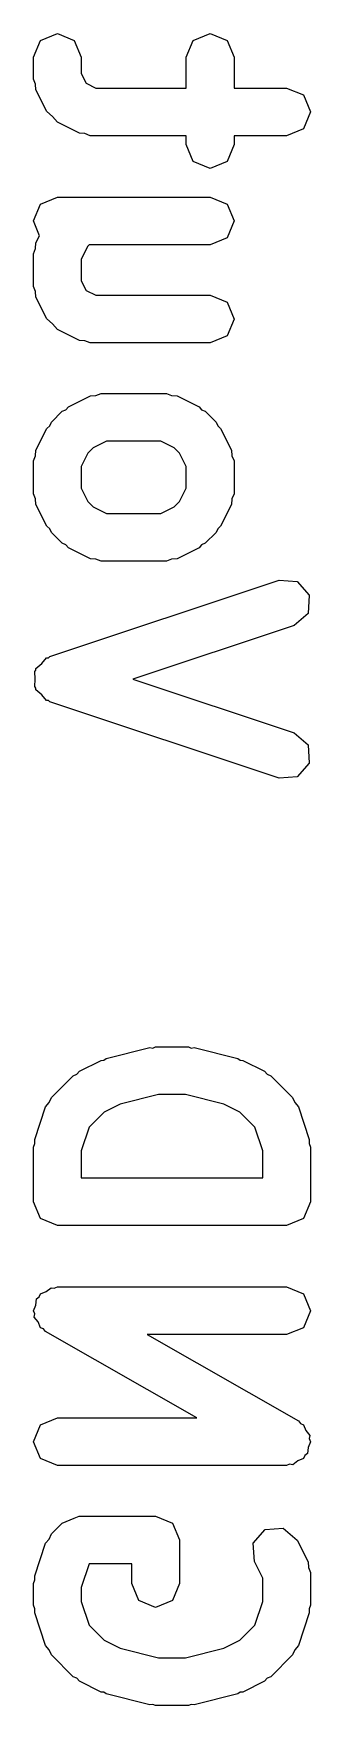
# Model space of a CAD drawing. Extents: x 83 to 117, y -103.5 to -70.8.
# Drawn here: x 83.366 to 84.091, y -96.722 to -92.343 of the extents above; entities that cross this region are included whole.
import ezdxf

# ---------------------------------------------------------------- set-up
doc = ezdxf.new("R2010")
doc.units = 0
doc.layers.add('BLACK', color=7, linetype='CONTINUOUS')

msp = doc.modelspace()

# ---------------------------------------------------------------- linework, layer by layer
at = {"layer": 'BLACK', "linetype": 'CONTINUOUS'}
for p, q in [((83.3844, -92.3615), (83.4286, -92.3432)), ((83.4286, -92.3432), (83.4728, -92.3615)), ((83.7844, -92.3615), (83.8286, -92.3432)), ((83.8286, -92.3432), (83.8728, -92.3615)), ((83.3661, -92.4057), (83.3844, -92.3615)), ((83.4728, -92.3615), (83.4911, -92.4057)), ((83.7661, -92.4057), (83.7844, -92.3615)), ((83.8728, -92.3615), (83.8911, -92.4057)), ((83.3661, -92.4629), (83.3661, -92.4057)), ((83.4911, -92.4057), (83.4911, -92.4481)), ((83.7661, -92.4861), (83.7661, -92.4057)), ((83.8911, -92.4057), (83.8911, -92.4861)), ((83.3716, -92.4763), (83.3661, -92.4629)), ((83.3727, -92.4908), (83.3716, -92.4763)), ((83.4012, -92.548), (83.3727, -92.4908)), ((83.4911, -92.4481), (83.5037, -92.4734)), ((83.5037, -92.4734), (83.529, -92.4861)), ((83.529, -92.4861), (83.7661, -92.4861)), ((83.8911, -92.4861), (84.0286, -92.4861)), ((84.0286, -92.4861), (84.0728, -92.5044)), ((84.0728, -92.5044), (84.0911, -92.5486)), ((83.4162, -92.5609), (83.4012, -92.548)), ((83.4292, -92.5759), (83.4162, -92.5609)), ((83.4863, -92.6045), (83.4292, -92.5759)), ((84.0911, -92.5486), (84.0728, -92.5928)), ((83.5008, -92.6055), (83.4863, -92.6045)), ((83.5143, -92.6111), (83.5008, -92.6055)), ((83.7661, -92.6111), (83.5143, -92.6111)), ((83.7661, -92.6343), (83.7661, -92.6111)), ((84.0286, -92.6111), (83.8911, -92.6111)), ((83.8911, -92.6111), (83.8911, -92.6343)), ((84.0728, -92.5928), (84.0286, -92.6111)), ((83.7844, -92.6785), (83.7661, -92.6343)), ((83.8911, -92.6343), (83.8728, -92.6785)), ((83.8286, -92.6968), (83.7844, -92.6785)), ((83.8728, -92.6785), (83.8286, -92.6968)), ((83.3661, -92.8343), (83.3844, -92.7901)), ((83.3844, -92.7901), (83.4286, -92.7718)), ((83.4286, -92.7718), (83.8286, -92.7718)), ((83.8286, -92.7718), (83.8728, -92.7901)), ((83.8728, -92.7901), (83.8911, -92.8343)), ((83.3821, -92.8731), (83.3661, -92.8343)), ((83.8911, -92.8343), (83.8728, -92.8785)), ((83.3727, -92.892), (83.3821, -92.8731)), ((83.8728, -92.8785), (83.8286, -92.8968)), ((83.3661, -92.92), (83.3716, -92.9066)), ((83.3661, -93.0057), (83.3661, -92.92)), ((83.3716, -92.9066), (83.3727, -92.892)), ((83.5085, -92.8999), (83.4911, -92.9348)), ((83.5116, -92.8968), (83.5085, -92.8999)), ((83.8286, -92.8968), (83.5116, -92.8968)), ((83.4911, -92.9348), (83.4911, -92.991)), ((83.3716, -93.0192), (83.3661, -93.0057)), ((83.4911, -92.991), (83.5037, -93.0163)), ((83.5037, -93.0163), (83.529, -93.0289)), ((83.3727, -93.0337), (83.3716, -93.0192)), ((83.4012, -93.0908), (83.3727, -93.0337)), ((83.529, -93.0289), (83.8286, -93.0289)), ((83.8286, -93.0289), (83.8728, -93.0472)), ((83.8728, -93.0472), (83.8911, -93.0914)), ((83.4162, -93.1038), (83.4012, -93.0908)), ((83.4292, -93.1188), (83.4162, -93.1038)), ((83.8911, -93.0914), (83.8728, -93.1356)), ((83.4863, -93.1473), (83.4292, -93.1188)), ((83.5008, -93.1484), (83.4863, -93.1473)), ((83.8728, -93.1356), (83.8286, -93.1539)), ((83.5143, -93.1539), (83.5008, -93.1484)), ((83.8286, -93.1539), (83.5143, -93.1539)), ((83.451, -93.329), (83.4578, -93.3212)), ((83.4578, -93.3212), (83.5149, -93.2927)), ((83.5149, -93.2927), (83.5294, -93.2916)), ((83.5294, -93.2916), (83.5429, -93.2861)), ((83.5429, -93.2861), (83.7143, -93.2861)), ((83.7143, -93.2861), (83.7277, -93.2916)), ((83.7277, -93.2916), (83.7422, -93.2927)), ((83.7422, -93.2927), (83.7994, -93.3212)), ((83.7994, -93.3212), (83.8061, -93.329)), ((83.409, -93.371), (83.4129, -93.3615)), ((83.4129, -93.3615), (83.4415, -93.3329)), ((83.4415, -93.3329), (83.451, -93.329)), ((83.8061, -93.329), (83.8156, -93.3329)), ((83.8156, -93.3329), (83.8442, -93.3615)), ((83.8442, -93.3615), (83.8481, -93.371)), ((83.3727, -93.4349), (83.4012, -93.3778)), ((83.4012, -93.3778), (83.409, -93.371)), ((83.8481, -93.371), (83.8559, -93.3778)), ((83.8559, -93.3778), (83.8845, -93.4349)), ((83.3661, -93.4629), (83.3716, -93.4494)), ((83.3716, -93.4494), (83.3727, -93.4349)), ((83.5085, -93.4427), (83.4911, -93.4776)), ((83.5227, -93.4285), (83.5085, -93.4427)), ((83.5576, -93.4111), (83.5227, -93.4285)), ((83.6995, -93.4111), (83.5576, -93.4111)), ((83.7344, -93.4285), (83.6995, -93.4111)), ((83.7486, -93.4427), (83.7344, -93.4285)), ((83.7661, -93.4776), (83.7486, -93.4427)), ((83.8845, -93.4349), (83.8855, -93.4494)), ((83.8855, -93.4494), (83.8911, -93.4629)), ((83.3661, -93.5486), (83.3661, -93.4629)), ((83.4911, -93.4776), (83.4911, -93.5338)), ((83.7661, -93.5338), (83.7661, -93.4776)), ((83.8911, -93.4629), (83.8911, -93.5486)), ((83.4911, -93.5338), (83.5085, -93.5687)), ((83.7486, -93.5687), (83.7661, -93.5338)), ((83.3716, -93.562), (83.3661, -93.5486)), ((83.3727, -93.5765), (83.3716, -93.562)), ((83.4012, -93.6337), (83.3727, -93.5765)), ((83.5085, -93.5687), (83.5227, -93.5829)), ((83.5227, -93.5829), (83.5576, -93.6004)), ((83.6995, -93.6004), (83.7344, -93.5829)), ((83.7344, -93.5829), (83.7486, -93.5687)), ((83.8845, -93.5765), (83.8559, -93.6337)), ((83.8855, -93.562), (83.8845, -93.5765)), ((83.8911, -93.5486), (83.8855, -93.562)), ((83.5576, -93.6004), (83.6995, -93.6004)), ((83.409, -93.6404), (83.4012, -93.6337)), ((83.4129, -93.6499), (83.409, -93.6404)), ((83.4415, -93.6785), (83.4129, -93.6499)), ((83.8442, -93.6499), (83.8156, -93.6785)), ((83.8481, -93.6404), (83.8442, -93.6499)), ((83.8559, -93.6337), (83.8481, -93.6404)), ((83.451, -93.6824), (83.4415, -93.6785)), ((83.4578, -93.6902), (83.451, -93.6824)), ((83.5149, -93.7188), (83.4578, -93.6902)), ((83.7994, -93.6902), (83.7422, -93.7188)), ((83.8061, -93.6824), (83.7994, -93.6902)), ((83.8156, -93.6785), (83.8061, -93.6824)), ((83.5294, -93.7198), (83.5149, -93.7188)), ((83.5429, -93.7254), (83.5294, -93.7198)), ((83.7143, -93.7254), (83.5429, -93.7254)), ((83.7277, -93.7198), (83.7143, -93.7254)), ((83.7422, -93.7188), (83.7277, -93.7198)), ((83.4088, -93.975), (84.0088, -93.775)), ((84.0088, -93.775), (84.0565, -93.7784)), ((84.0565, -93.7784), (84.0879, -93.8145)), ((84.0879, -93.8145), (84.0845, -93.8622)), ((84.0845, -93.8622), (84.0483, -93.8936)), ((84.0483, -93.8936), (83.6262, -94.0343)), ((83.3876, -93.9934), (83.4006, -93.9784)), ((83.4006, -93.9784), (83.4053, -93.9781)), ((83.4053, -93.9781), (83.4088, -93.975)), ((83.3693, -94.0145), (83.3723, -94.011)), ((83.3707, -94.0343), (83.3693, -94.0145)), ((83.3723, -94.011), (83.3727, -94.0063)), ((83.3727, -94.0063), (83.3876, -93.9934)), ((83.3693, -94.054), (83.3707, -94.0343)), ((83.3723, -94.0576), (83.3693, -94.054)), ((83.3727, -94.0622), (83.3723, -94.0576)), ((83.3876, -94.0752), (83.3727, -94.0622)), ((83.6262, -94.0343), (84.0483, -94.175)), ((83.4006, -94.0902), (83.3876, -94.0752)), ((83.4053, -94.0905), (83.4006, -94.0902)), ((83.4088, -94.0936), (83.4053, -94.0905)), ((84.0088, -94.2936), (83.4088, -94.0936)), ((84.0483, -94.175), (84.0845, -94.2063)), ((84.0845, -94.2063), (84.0879, -94.254)), ((84.0879, -94.254), (84.0565, -94.2902)), ((84.0565, -94.2902), (84.0088, -94.2936)), ((83.5506, -95.0322), (83.5563, -95.0279)), ((83.5563, -95.0279), (83.6706, -94.9994)), ((83.6706, -94.9994), (83.6784, -95.0005)), ((83.6784, -95.0005), (83.6857, -94.9975)), ((83.6857, -94.9975), (83.7714, -94.9975)), ((83.7714, -94.9975), (83.7787, -95.0005)), ((83.7787, -95.0005), (83.7866, -94.9994)), ((83.7866, -94.9994), (83.9009, -95.0279)), ((83.9009, -95.0279), (83.9066, -95.0322)), ((83.4129, -95.1301), (83.4701, -95.0729)), ((83.4701, -95.0729), (83.4796, -95.069)), ((83.4796, -95.069), (83.4863, -95.0612)), ((83.4863, -95.0612), (83.5435, -95.0327)), ((83.5435, -95.0327), (83.5506, -95.0322)), ((83.9066, -95.0322), (83.9137, -95.0327)), ((83.9137, -95.0327), (83.9708, -95.0612)), ((83.9708, -95.0612), (83.9775, -95.069)), ((83.9775, -95.069), (83.9871, -95.0729)), ((83.9871, -95.0729), (84.0442, -95.1301)), ((83.3693, -95.2402), (83.3978, -95.1545)), ((83.3978, -95.1545), (83.4074, -95.1435)), ((83.4074, -95.1435), (83.4129, -95.1301)), ((83.5932, -95.1475), (83.5513, -95.1685)), ((83.6934, -95.1225), (83.5932, -95.1475)), ((83.7637, -95.1225), (83.6934, -95.1225)), ((83.8639, -95.1475), (83.7637, -95.1225)), ((83.9058, -95.1685), (83.8639, -95.1475)), ((84.0442, -95.1301), (84.0498, -95.1435)), ((84.0498, -95.1435), (84.0593, -95.1545)), ((84.0593, -95.1545), (84.0879, -95.2402)), ((83.5513, -95.1685), (83.5118, -95.208)), ((83.9454, -95.208), (83.9058, -95.1685)), ((83.37, -95.2505), (83.3693, -95.2402)), ((83.5118, -95.208), (83.4911, -95.2701)), ((83.9661, -95.2701), (83.9454, -95.208)), ((84.0879, -95.2402), (84.0871, -95.2505)), ((83.3661, -95.26), (83.37, -95.2505)), ((83.3661, -95.4029), (83.3661, -95.26)), ((83.4911, -95.2701), (83.4911, -95.3404)), ((83.9661, -95.3404), (83.9661, -95.2701)), ((84.0871, -95.2505), (84.0911, -95.26)), ((84.0911, -95.26), (84.0911, -95.4029)), ((83.4911, -95.3404), (83.9661, -95.3404)), ((83.3844, -95.4471), (83.3661, -95.4029)), ((84.0911, -95.4029), (84.0728, -95.4471)), ((83.4286, -95.4654), (83.3844, -95.4471)), ((84.0286, -95.4654), (83.4286, -95.4654)), ((84.0728, -95.4471), (84.0286, -95.4654)), ((83.3844, -95.6444), (83.3993, -95.6382)), ((83.3993, -95.6382), (83.4121, -95.6283)), ((83.4121, -95.6283), (83.4206, -95.6294)), ((83.4206, -95.6294), (83.4286, -95.6261)), ((83.4286, -95.6261), (84.0286, -95.6261)), ((84.0286, -95.6261), (84.0728, -95.6444)), ((83.3661, -95.6886), (83.3723, -95.6736)), ((83.3723, -95.6736), (83.3743, -95.6576)), ((83.3743, -95.6576), (83.3811, -95.6523)), ((83.3811, -95.6523), (83.3844, -95.6444)), ((84.0728, -95.6444), (84.0911, -95.6886)), ((83.3694, -95.6965), (83.3661, -95.6886)), ((83.3683, -95.705), (83.3694, -95.6965)), ((83.3782, -95.7178), (83.3683, -95.705)), ((83.3844, -95.7328), (83.3782, -95.7178)), ((84.0911, -95.6886), (84.0728, -95.7328)), ((83.3923, -95.736), (83.3844, -95.7328)), ((83.3976, -95.7428), (83.3923, -95.736)), ((83.7932, -95.9689), (83.3976, -95.7428)), ((84.0286, -95.7511), (83.6639, -95.7511)), ((83.6639, -95.7511), (84.0596, -95.9772)), ((84.0728, -95.7328), (84.0286, -95.7511)), ((83.3661, -96.0314), (83.3844, -95.9872)), ((83.3844, -95.9872), (83.4286, -95.9689)), ((83.4286, -95.9689), (83.7932, -95.9689)), ((84.0596, -95.9772), (84.0648, -95.9839)), ((84.0648, -95.9839), (84.0728, -95.9872)), ((84.0728, -95.9872), (84.079, -96.0022)), ((83.3844, -96.0756), (83.3661, -96.0314)), ((84.079, -96.0022), (84.0889, -96.015)), ((84.0911, -96.0314), (84.0849, -96.0464)), ((84.0889, -96.015), (84.0878, -96.0235)), ((84.0878, -96.0235), (84.0911, -96.0314)), ((83.4286, -96.0939), (83.3844, -96.0756)), ((84.0578, -96.0818), (84.045, -96.0917)), ((84.0728, -96.0756), (84.0578, -96.0818)), ((84.076, -96.0677), (84.0728, -96.0756)), ((84.0828, -96.0624), (84.076, -96.0677)), ((84.0849, -96.0464), (84.0828, -96.0624)), ((84.0286, -96.0939), (83.4286, -96.0939)), ((84.0365, -96.0906), (84.0286, -96.0939)), ((84.045, -96.0917), (84.0365, -96.0906)), ((83.4129, -96.2729), (83.4415, -96.2444)), ((83.4415, -96.2444), (83.4728, -96.2314)), ((83.4728, -96.2314), (83.4857, -96.2261)), ((83.4857, -96.2261), (83.6857, -96.2261)), ((83.6857, -96.2261), (83.7299, -96.2444)), ((83.7299, -96.2444), (83.7482, -96.2886)), ((83.3693, -96.3831), (83.3978, -96.2974)), ((83.3978, -96.2974), (83.4074, -96.2864)), ((83.4074, -96.2864), (83.4129, -96.2729)), ((83.7482, -96.2886), (83.7482, -96.4029)), ((83.9407, -96.2974), (83.972, -96.2612)), ((83.9441, -96.3451), (83.9407, -96.2974)), ((83.972, -96.2612), (84.0198, -96.2578)), ((84.0198, -96.2578), (84.0559, -96.2892)), ((84.0559, -96.2892), (84.0845, -96.3463)), ((83.37, -96.3934), (83.3693, -96.3831)), ((83.5117, -96.3511), (83.4911, -96.413)), ((83.6232, -96.3511), (83.5117, -96.3511)), ((83.6232, -96.4029), (83.6232, -96.3511)), ((83.9661, -96.389), (83.9441, -96.3451)), ((84.0845, -96.3463), (84.0855, -96.3608)), ((84.0855, -96.3608), (84.0911, -96.3743)), ((84.0911, -96.3743), (84.0911, -96.46)), ((83.3661, -96.4029), (83.37, -96.3934)), ((83.3661, -96.46), (83.3661, -96.4029)), ((83.4911, -96.413), (83.4911, -96.4499)), ((83.6415, -96.4471), (83.6232, -96.4029)), ((83.7482, -96.4029), (83.7299, -96.4471)), ((83.9661, -96.4499), (83.9661, -96.389)), ((83.37, -96.4695), (83.3661, -96.46)), ((83.3693, -96.4798), (83.37, -96.4695)), ((83.4911, -96.4499), (83.5118, -96.512)), ((83.6857, -96.4654), (83.6415, -96.4471)), ((83.7299, -96.4471), (83.6857, -96.4654)), ((83.9454, -96.512), (83.9661, -96.4499)), ((84.0911, -96.46), (84.0871, -96.4695)), ((84.0871, -96.4695), (84.0879, -96.4798)), ((83.3978, -96.5655), (83.3693, -96.4798)), ((83.5118, -96.512), (83.5513, -96.5515)), ((83.9058, -96.5515), (83.9454, -96.512)), ((84.0879, -96.4798), (84.0593, -96.5655)), ((83.5513, -96.5515), (83.5932, -96.5725)), ((83.8639, -96.5725), (83.9058, -96.5515)), ((83.4074, -96.5765), (83.3978, -96.5655)), ((83.4129, -96.5899), (83.4074, -96.5765)), ((83.4701, -96.6471), (83.4129, -96.5899)), ((83.5932, -96.5725), (83.6934, -96.5975)), ((83.6934, -96.5975), (83.7637, -96.5975)), ((83.7637, -96.5975), (83.8639, -96.5725)), ((84.0442, -96.5899), (83.9871, -96.6471)), ((84.0498, -96.5765), (84.0442, -96.5899)), ((84.0593, -96.5655), (84.0498, -96.5765)), ((83.4796, -96.651), (83.4701, -96.6471)), ((83.4863, -96.6588), (83.4796, -96.651)), ((83.9775, -96.651), (83.9708, -96.6588)), ((83.9871, -96.6471), (83.9775, -96.651)), ((83.5435, -96.6873), (83.4863, -96.6588)), ((83.5506, -96.6878), (83.5435, -96.6873)), ((83.5563, -96.6921), (83.5506, -96.6878)), ((83.6706, -96.7206), (83.5563, -96.6921)), ((83.9009, -96.6921), (83.7866, -96.7206)), ((83.9066, -96.6878), (83.9009, -96.6921)), ((83.9137, -96.6873), (83.9066, -96.6878)), ((83.9708, -96.6588), (83.9137, -96.6873)), ((83.6784, -96.7195), (83.6706, -96.7206)), ((83.6857, -96.7225), (83.6784, -96.7195)), ((83.7714, -96.7225), (83.6857, -96.7225)), ((83.7787, -96.7195), (83.7714, -96.7225)), ((83.7866, -96.7206), (83.7787, -96.7195))]:
    msp.add_line(p, q, dxfattribs=at)

doc.saveas('drawing.dxf')
